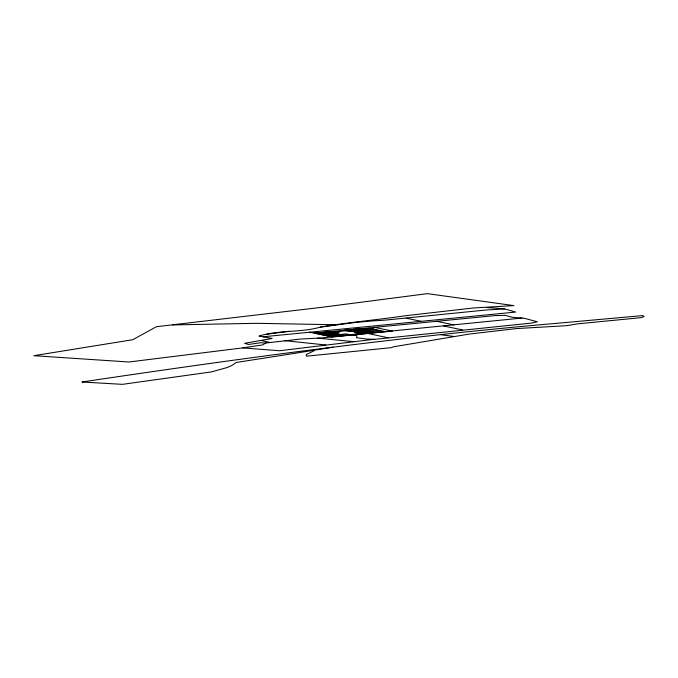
<?xml version="1.0" encoding="UTF-8"?>
<svg xmlns="http://www.w3.org/2000/svg" width="678" height="678" viewBox="0 0 678 678"><rect width="100%" height="100%" fill="white"/><g stroke="black" fill="none" stroke-linecap="round" stroke-linejoin="round"><path stroke-width="1.02" d="M265.895 343.009L262.547 344.916L242.8 347.89L128.837 362.001L33.9 355.687L132.761 339.712L156.482 326.694L320.448 307.481L427.386 293.65L513.882 305.609L472.863 308.015L404.749 315.829C376.875 319.94 348.772 322.321 320.974 326.957C300.93 332.856 279.192 329.855 259.072 336.051L272.149 338.466L244.631 343.322L248.623 344.458L260.505 342.754L265.895 343.009L300.286 339.068L321.804 337.924L521.89 318.075M314.482 350.568L306.236 354.636L306.481 356.187L391.291 347.661L393.706 346.763L469.312 334.059L516.128 328.61L566.681 325.669L577.342 323.881L640.905 317.668L644.1 316.651L642.905 315.567L555.731 323.414C397.105 337.068 239.342 358.501 81.936 382.002L122.438 384.35L211.392 371.917L227.164 367.527L232.029 365.4L236.147 362.476C268.463 357.484 300.761 352.433 333.008 347.161M266.954 334.237L289.396 331.22M320.338 327.143L355.662 322.414L375.095 320.711A24.781 2.161 -4.2 0 0 384.994 320.135L485.77 310.032L504.712 308.922M263.039 336.788L515.695 312.066L504.356 308.821L486.982 307.558M242.8 347.89L279.607 350.746L369.069 339.907L531.264 323.118L537.315 321.787L524.314 318.27L512.161 317.287L505.415 315.355L495.347 315.567L314.406 333.22L327.813 331.873L344.483 335.356L331.076 336.703M316.49 333.652L369.68 328.322L383.867 331.288L337.161 335.966L322.974 333M318.575 334.084L331.983 332.745M348.077 331.135L361.484 329.796M330.008 333.457L339.356 332.525L335.602 331.737M373.442 329.11L360.815 330.372L357.052 329.584M320.66 334.525L334.068 333.178M373.858 329.194L350.162 331.567L343.907 330.262L357.314 328.923L363.569 330.228M322.745 334.957L336.152 333.618M376.358 329.72L356.247 331.737L353.746 331.211M324.821 335.398L338.237 334.051M326.906 335.83L346.026 333.915L349.789 334.703M356.408 332.881L380.112 330.508M328.991 336.263L342.398 334.924M358.493 333.313L371.9 331.974M172.593 324.923L256.615 323.313L335.661 324.745M374.612 339.305L366.595 339.042L356.526 337.737L356.959 335.568L353.196 335.025M317.753 338.136L353.823 341.678M284.285 340.602L325.838 344.983M441.098 334.762L454.557 336.508M436.454 321.262L453.904 324.906M443.598 325.949L462.489 329.898M406.215 318.185L420.852 321.245M373.714 327.177L392.418 331.084L332.288 336.958L309.397 332.169M367.484 331.771L371.239 332.551M326.245 332.669L340.432 335.635M368.112 333.534L388.257 337.814M260.911 340.449L270.149 342.458M367.739 331.101L354.323 332.44L360.577 333.746L373.985 332.406L367.739 331.101"/></g></svg>
